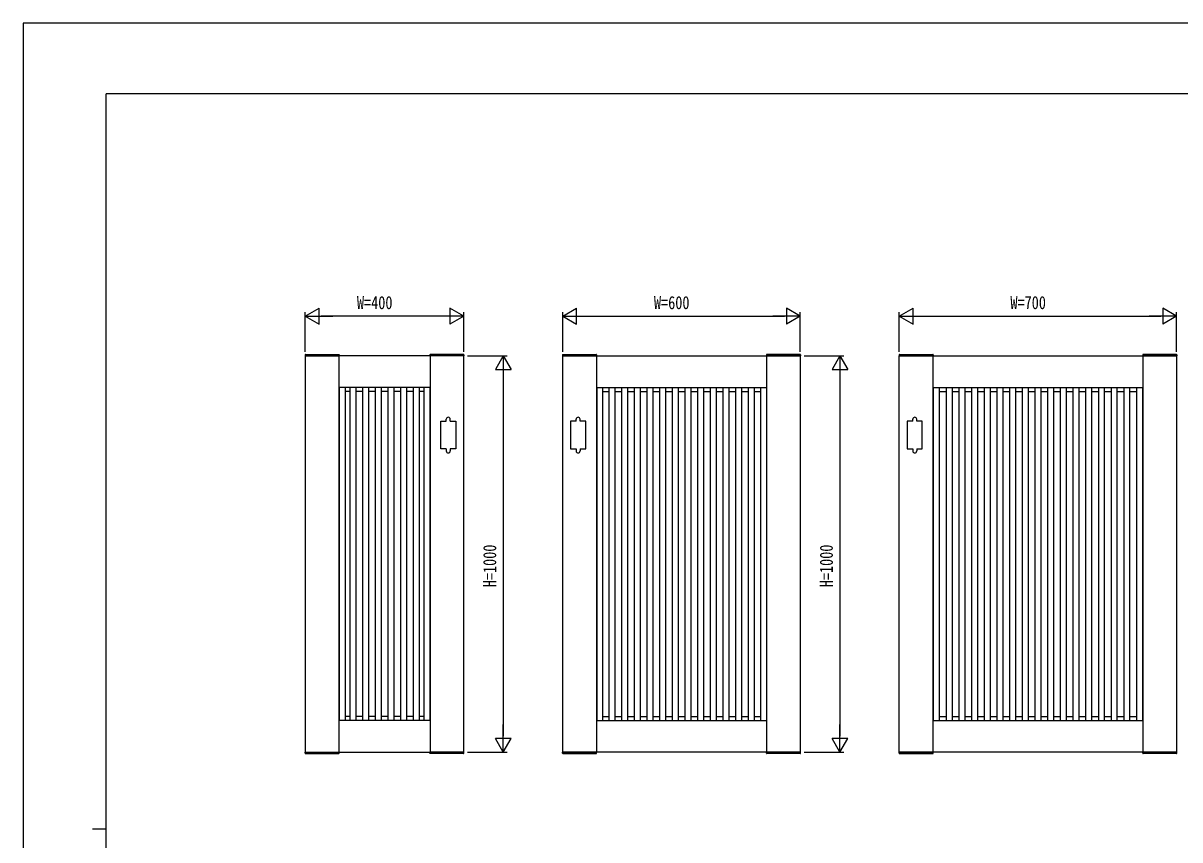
# Model space of a CAD drawing. Units: millimetres on the paper. Extents: x -297 to 297, y -210 to 210.
# Drawn here: x -297 to -4.9, y 3.9 to 210 of the extents above; entities that cross this region are included whole.
import ezdxf
from ezdxf.enums import TextEntityAlignment as Align

# ---------------------------------------------------------------- set-up
doc = ezdxf.new("R2010")
doc.units = ezdxf.units.MM
for name, color, linetype in [('0-2_YKK_A1', 4, 'Continuous'), ('0-3_YKK_D', 6, 'Continuous'), ('0-4_YKK_ZWAK', 7, 'Continuous')]:
    doc.layers.add(name, color=color, linetype=linetype)
doc.styles.add('ＭＳ ゴシック', font='')
doc.styles.get('ＭＳ ゴシック').set_extended_font_data('MS Gothic')

msp = doc.modelspace()

# ---------------------------------------------------------------- linework, layer by layer
at = {"layer": '0-2_YKK_A1'}
for p, q in [((-225.791, 126.287), (-225.804, 126.032)), ((-225.804, 126.032), (-217.204, 126.032)), ((-225.691, 126.382), (-217.318, 126.382)), ((-217.254, 126.032), (-217.254, 26.032)), ((-217.218, 126.287), (-217.204, 126.032)), ((-194.291, 126.287), (-194.304, 126.032)), ((-185.704, 126.032), (-194.304, 126.032)), ((-194.254, 126.032), (-194.254, 26.032)), ((-185.818, 126.382), (-194.191, 126.382)), ((-185.718, 126.287), (-185.704, 126.032)), ((-160.791, 126.287), (-160.804, 126.032)), ((-160.804, 126.032), (-152.204, 126.032)), ((-160.691, 126.382), (-152.318, 126.382)), ((-152.254, 126.032), (-152.254, 26.032)), ((-152.218, 126.287), (-152.204, 126.032)), ((-109.291, 126.287), (-109.304, 126.032)), ((-100.704, 126.032), (-109.304, 126.032)), ((-109.254, 126.032), (-109.254, 26.032)), ((-100.818, 126.382), (-109.191, 126.382)), ((-100.718, 126.287), (-100.704, 126.032)), ((-75.791, 126.287), (-75.804, 126.032)), ((-75.804, 126.032), (-67.204, 126.032)), ((-75.691, 126.382), (-67.318, 126.382)), ((-67.254, 126.032), (-67.254, 26.032)), ((-67.218, 126.287), (-67.204, 126.032)), ((-14.291, 126.287), (-14.304, 126.032)), ((-5.704, 126.032), (-14.304, 126.032)), ((-14.254, 126.032), (-14.254, 26.032)), ((-5.818, 126.382), (-14.191, 126.382)), ((-5.718, 126.287), (-5.704, 126.032)), ((-194.254, 118.032), (-217.254, 118.032)), ((-217.174, 117.032), (-217.254, 117.032)), ((-217.174, 118.032), (-217.174, 34.032)), ((-215.674, 118.032), (-215.674, 34.032)), ((-214.504, 117.032), (-215.674, 117.032)), ((-214.504, 118.032), (-214.504, 34.032)), ((-213.004, 118.032), (-213.004, 34.032)), ((-211.304, 117.032), (-213.004, 117.032)), ((-211.304, 118.032), (-211.304, 34.032)), ((-209.804, 118.032), (-209.804, 34.032)), ((-208.104, 117.032), (-209.804, 117.032)), ((-208.104, 118.032), (-208.104, 34.032)), ((-206.604, 118.032), (-206.604, 34.032)), ((-204.904, 117.032), (-206.604, 117.032)), ((-204.904, 118.032), (-204.904, 34.032)), ((-203.404, 118.032), (-203.404, 34.032)), ((-201.704, 117.032), (-203.404, 117.032)), ((-201.704, 118.032), (-201.704, 34.032)), ((-200.204, 118.032), (-200.204, 34.032)), ((-198.504, 117.032), (-200.204, 117.032)), ((-198.504, 118.032), (-198.504, 34.032)), ((-197.004, 118.032), (-197.004, 34.032)), ((-195.834, 117.032), (-197.004, 117.032)), ((-195.834, 118.032), (-195.834, 34.032)), ((-194.334, 118.032), (-194.334, 34.032)), ((-194.254, 117.032), (-194.334, 117.032)), ((-152.254, 118.032), (-109.254, 118.032)), ((-152.254, 117.032), (-152.174, 117.032)), ((-152.174, 118.032), (-152.174, 34.032)), ((-150.674, 118.032), (-150.674, 34.032)), ((-150.674, 117.032), (-149.104, 117.032)), ((-149.104, 118.032), (-149.104, 34.032)), ((-147.604, 118.032), (-147.604, 34.032)), ((-147.604, 117.032), (-145.904, 117.032)), ((-145.904, 118.032), (-145.904, 34.032)), ((-144.404, 118.032), (-144.404, 34.032)), ((-144.404, 117.032), (-142.704, 117.032)), ((-142.704, 118.032), (-142.704, 34.032)), ((-141.204, 118.032), (-141.204, 34.032)), ((-141.204, 117.032), (-139.504, 117.032)), ((-139.504, 118.032), (-139.504, 34.032)), ((-138.004, 118.032), (-138.004, 34.032)), ((-138.004, 117.032), (-136.304, 117.032)), ((-136.304, 118.032), (-136.304, 34.032)), ((-134.804, 118.032), (-134.804, 34.032)), ((-134.804, 117.032), (-133.104, 117.032)), ((-133.104, 118.032), (-133.104, 34.032)), ((-131.604, 118.032), (-131.604, 34.032)), ((-131.604, 117.032), (-129.904, 117.032)), ((-129.904, 118.032), (-129.904, 34.032)), ((-128.404, 118.032), (-128.404, 34.032)), ((-128.404, 117.032), (-126.704, 117.032)), ((-126.704, 118.032), (-126.704, 34.032)), ((-125.204, 118.032), (-125.204, 34.032)), ((-125.204, 117.032), (-123.504, 117.032)), ((-123.504, 118.032), (-123.504, 34.032)), ((-122.004, 118.032), (-122.004, 34.032)), ((-122.004, 117.032), (-120.304, 117.032)), ((-120.304, 118.032), (-120.304, 34.032)), ((-118.804, 118.032), (-118.804, 34.032)), ((-118.804, 117.032), (-117.104, 117.032)), ((-117.104, 118.032), (-117.104, 34.032)), ((-115.604, 118.032), (-115.604, 34.032)), ((-115.604, 117.032), (-113.904, 117.032)), ((-113.904, 118.032), (-113.904, 34.032)), ((-112.404, 118.032), (-112.404, 34.032)), ((-112.404, 117.032), (-110.834, 117.032)), ((-110.834, 118.032), (-110.834, 34.032)), ((-109.334, 118.032), (-109.334, 34.032)), ((-109.334, 117.032), (-109.254, 117.032)), ((-67.254, 118.032), (-14.254, 118.032)), ((-67.254, 117.032), (-67.174, 117.032)), ((-67.174, 118.032), (-67.174, 34.032)), ((-65.674, 118.032), (-65.674, 34.032)), ((-65.674, 117.032), (-63.904, 117.032)), ((-63.904, 118.032), (-63.904, 34.032)), ((-62.404, 118.032), (-62.404, 34.032)), ((-62.404, 117.032), (-60.704, 117.032)), ((-60.704, 118.032), (-60.704, 34.032)), ((-59.204, 118.032), (-59.204, 34.032)), ((-59.204, 117.032), (-57.504, 117.032)), ((-57.504, 118.032), (-57.504, 34.032)), ((-56.004, 118.032), (-56.004, 34.032)), ((-56.004, 117.032), (-54.304, 117.032)), ((-54.304, 118.032), (-54.304, 34.032)), ((-52.804, 118.032), (-52.804, 34.032)), ((-52.804, 117.032), (-51.104, 117.032)), ((-51.104, 118.032), (-51.104, 34.032)), ((-49.604, 118.032), (-49.604, 34.032)), ((-49.604, 117.032), (-47.904, 117.032)), ((-47.904, 118.032), (-47.904, 34.032)), ((-46.404, 118.032), (-46.404, 34.032)), ((-46.404, 117.032), (-44.704, 117.032)), ((-44.704, 118.032), (-44.704, 34.032)), ((-43.204, 118.032), (-43.204, 34.032)), ((-43.204, 117.032), (-41.504, 117.032)), ((-41.504, 118.032), (-41.504, 34.032)), ((-40.004, 118.032), (-40.004, 34.032)), ((-40.004, 117.032), (-38.304, 117.032)), ((-38.304, 118.032), (-38.304, 34.032)), ((-36.804, 118.032), (-36.804, 34.032)), ((-36.804, 117.032), (-35.104, 117.032)), ((-35.104, 118.032), (-35.104, 34.032)), ((-33.604, 118.032), (-33.604, 34.032)), ((-33.604, 117.032), (-31.904, 117.032)), ((-31.904, 118.032), (-31.904, 34.032)), ((-30.404, 118.032), (-30.404, 34.032)), ((-30.404, 117.032), (-28.704, 117.032)), ((-28.704, 118.032), (-28.704, 34.032)), ((-27.204, 118.032), (-27.204, 34.032)), ((-27.204, 117.032), (-25.504, 117.032)), ((-25.504, 118.032), (-25.504, 34.032)), ((-24.004, 118.032), (-24.004, 34.032)), ((-24.004, 117.032), (-22.304, 117.032)), ((-22.304, 118.032), (-22.304, 34.032)), ((-20.804, 118.032), (-20.804, 34.032)), ((-20.804, 117.032), (-19.104, 117.032)), ((-19.104, 118.032), (-19.104, 34.032)), ((-17.604, 118.032), (-17.604, 34.032)), ((-17.604, 117.032), (-15.834, 117.032)), ((-15.834, 118.032), (-15.834, 34.032)), ((-14.334, 118.032), (-14.334, 34.032)), ((-14.334, 117.032), (-14.254, 117.032)), ((-190.154, 109.532), (-190.154, 110.032)), ((-189.154, 109.532), (-189.154, 110.032)), ((-157.354, 109.532), (-157.354, 110.032)), ((-156.354, 109.532), (-156.354, 110.032)), ((-72.354, 109.532), (-72.354, 110.032)), ((-71.354, 109.532), (-71.354, 110.032)), ((-190.154, 102.532), (-190.154, 102.032)), ((-189.154, 102.532), (-189.154, 102.032)), ((-157.354, 102.532), (-157.354, 102.032)), ((-156.354, 102.532), (-156.354, 102.032)), ((-72.354, 102.532), (-72.354, 102.032)), ((-71.354, 102.532), (-71.354, 102.032)), ((-217.174, 35.032), (-217.254, 35.032)), ((-194.254, 34.032), (-217.254, 34.032)), ((-214.504, 35.032), (-215.674, 35.032)), ((-211.304, 35.032), (-213.004, 35.032)), ((-208.104, 35.032), (-209.804, 35.032)), ((-204.904, 35.032), (-206.604, 35.032)), ((-201.704, 35.032), (-203.404, 35.032)), ((-198.504, 35.032), (-200.204, 35.032)), ((-195.834, 35.032), (-197.004, 35.032)), ((-194.254, 35.032), (-194.334, 35.032)), ((-152.254, 35.032), (-152.174, 35.032)), ((-152.254, 34.032), (-109.254, 34.032)), ((-150.674, 35.032), (-149.104, 35.032)), ((-147.604, 35.032), (-145.904, 35.032)), ((-144.404, 35.032), (-142.704, 35.032)), ((-141.204, 35.032), (-139.504, 35.032)), ((-138.004, 35.032), (-136.304, 35.032)), ((-134.804, 35.032), (-133.104, 35.032)), ((-131.604, 35.032), (-129.904, 35.032)), ((-128.404, 35.032), (-126.704, 35.032)), ((-125.204, 35.032), (-123.504, 35.032)), ((-122.004, 35.032), (-120.304, 35.032)), ((-118.804, 35.032), (-117.104, 35.032)), ((-115.604, 35.032), (-113.904, 35.032)), ((-112.404, 35.032), (-110.834, 35.032)), ((-109.334, 35.032), (-109.254, 35.032)), ((-67.254, 35.032), (-67.174, 35.032)), ((-67.254, 34.032), (-14.254, 34.032)), ((-65.674, 35.032), (-63.904, 35.032)), ((-62.404, 35.032), (-60.704, 35.032)), ((-59.204, 35.032), (-57.504, 35.032)), ((-56.004, 35.032), (-54.304, 35.032)), ((-52.804, 35.032), (-51.104, 35.032)), ((-49.604, 35.032), (-47.904, 35.032)), ((-46.404, 35.032), (-44.704, 35.032)), ((-43.204, 35.032), (-41.504, 35.032)), ((-40.004, 35.032), (-38.304, 35.032)), ((-36.804, 35.032), (-35.104, 35.032)), ((-33.604, 35.032), (-31.904, 35.032)), ((-30.404, 35.032), (-28.704, 35.032)), ((-27.204, 35.032), (-25.504, 35.032)), ((-24.004, 35.032), (-22.304, 35.032)), ((-20.804, 35.032), (-19.104, 35.032)), ((-17.604, 35.032), (-15.834, 35.032)), ((-14.334, 35.032), (-14.254, 35.032)), ((-225.804, 26.032), (-217.204, 26.032)), ((-225.791, 25.777), (-225.804, 26.032)), ((-225.691, 25.682), (-217.318, 25.682)), ((-217.218, 25.777), (-217.204, 26.032)), ((-185.704, 26.032), (-194.304, 26.032)), ((-194.291, 25.777), (-194.304, 26.032)), ((-185.818, 25.682), (-194.191, 25.682)), ((-185.718, 25.777), (-185.704, 26.032)), ((-160.804, 26.032), (-152.204, 26.032)), ((-160.791, 25.777), (-160.804, 26.032)), ((-160.691, 25.682), (-152.318, 25.682)), ((-152.218, 25.777), (-152.204, 26.032)), ((-100.704, 26.032), (-109.304, 26.032)), ((-109.291, 25.777), (-109.304, 26.032)), ((-100.818, 25.682), (-109.191, 25.682)), ((-100.718, 25.777), (-100.704, 26.032)), ((-75.804, 26.032), (-67.204, 26.032)), ((-75.791, 25.777), (-75.804, 26.032)), ((-75.691, 25.682), (-67.318, 25.682)), ((-67.218, 25.777), (-67.204, 26.032)), ((-5.704, 26.032), (-14.304, 26.032)), ((-14.291, 25.777), (-14.304, 26.032)), ((-5.818, 25.682), (-14.191, 25.682)), ((-5.718, 25.777), (-5.704, 26.032))]:
    msp.add_line(p, q, dxfattribs=at)
for points in [[(-185.754, 126.032), (-225.754, 126.032), (-225.754, 26.032), (-185.754, 26.032)], [(-160.754, 126.032), (-100.754, 126.032), (-100.754, 26.032), (-160.754, 26.032)], [(-75.754, 126.032), (-5.754, 126.032), (-5.754, 26.032), (-75.754, 26.032)]]:
    msp.add_lwpolyline(points, close=True, dxfattribs=at)
for points in [[(-190.154, 102.532), (-191.554, 102.532), (-191.554, 109.532), (-190.154, 109.532)], [(-189.154, 109.532), (-187.754, 109.532), (-187.754, 102.532), (-189.154, 102.532)], [(-157.354, 109.532), (-158.754, 109.532), (-158.754, 102.532), (-157.354, 102.532)], [(-156.354, 102.532), (-154.954, 102.532), (-154.954, 109.532), (-156.354, 109.532)], [(-72.354, 109.532), (-73.754, 109.532), (-73.754, 102.532), (-72.354, 102.532)], [(-71.354, 102.532), (-69.954, 102.532), (-69.954, 109.532), (-71.354, 109.532)]]:
    msp.add_lwpolyline(points, dxfattribs=at)
for centre, radius, start, end in [((-225.691, 126.282), 0.1, 90, 177), ((-217.318, 126.282), 0.1, 3, 90), ((-194.191, 126.282), 0.1, 90, 177), ((-185.818, 126.282), 0.1, 3, 90), ((-160.691, 126.282), 0.1, 90, 177), ((-152.318, 126.282), 0.1, 3, 90), ((-109.191, 126.282), 0.1, 90, 177), ((-100.818, 126.282), 0.1, 3, 90), ((-75.691, 126.282), 0.1, 90, 177), ((-67.318, 126.282), 0.1, 3, 90), ((-14.191, 126.282), 0.1, 90, 177), ((-5.818, 126.282), 0.1, 3, 90), ((-189.654, 110.032), 0.5, 0, 180), ((-156.854, 110.032), 0.5, 0, 180), ((-71.854, 110.032), 0.5, 0, 180), ((-189.654, 102.032), 0.5, 180, 0), ((-156.854, 102.032), 0.5, 180, 0), ((-71.854, 102.032), 0.5, 180, 0), ((-225.691, 25.782), 0.1, 183, 270), ((-217.318, 25.782), 0.1, 270, 357), ((-194.191, 25.782), 0.1, 183, 270), ((-185.818, 25.782), 0.1, 270, 357), ((-160.691, 25.782), 0.1, 183, 270), ((-152.318, 25.782), 0.1, 270, 357), ((-109.191, 25.782), 0.1, 183, 270), ((-100.818, 25.782), 0.1, 270, 357), ((-75.691, 25.782), 0.1, 183, 270), ((-67.318, 25.782), 0.1, 270, 357), ((-14.191, 25.782), 0.1, 183, 270), ((-5.818, 25.782), 0.1, 270, 357)]:
    msp.add_arc(centre, radius, start, end, dxfattribs=at)
at = {"layer": '0-3_YKK_D'}
for p, q in [((-225.754, 136.032), (-222.29, 138.032)), ((-222.29, 134.032), (-222.29, 138.032)), ((-185.754, 136.032), (-189.218, 138.032)), ((-189.218, 138.032), (-189.218, 134.032)), ((-160.754, 136.032), (-157.29, 138.032)), ((-157.29, 134.032), (-157.29, 138.032)), ((-100.754, 136.032), (-104.218, 138.032)), ((-104.218, 138.032), (-104.218, 134.032)), ((-75.754, 136.032), (-72.29, 138.032)), ((-72.29, 134.032), (-72.29, 138.032)), ((-5.754, 136.032), (-9.218, 138.032)), ((-9.218, 138.032), (-9.218, 134.032)), ((-225.754, 127.032), (-225.754, 137.032)), ((-225.754, 136.032), (-222.29, 134.032)), ((-225.754, 136.032), (-218.826, 136.032)), ((-189.754, 136.032), (-221.754, 136.032)), ((-185.754, 136.032), (-192.683, 136.032)), ((-185.754, 136.032), (-189.218, 134.032)), ((-185.754, 127.032), (-185.754, 137.032)), ((-160.754, 127.032), (-160.754, 137.032)), ((-160.754, 136.032), (-157.29, 134.032)), ((-160.754, 136.032), (-153.826, 136.032)), ((-156.754, 136.032), (-104.754, 136.032)), ((-100.754, 136.032), (-107.683, 136.032)), ((-100.754, 136.032), (-104.218, 134.032)), ((-100.754, 127.032), (-100.754, 137.032)), ((-75.754, 127.032), (-75.754, 137.032)), ((-75.754, 136.032), (-72.29, 134.032)), ((-75.754, 136.032), (-68.826, 136.032)), ((-71.754, 136.032), (-9.754, 136.032)), ((-5.754, 136.032), (-12.683, 136.032)), ((-5.754, 136.032), (-9.218, 134.032)), ((-5.754, 127.032), (-5.754, 137.032)), ((-184.754, 126.032), (-174.754, 126.032)), ((-175.754, 126.032), (-177.754, 122.568)), ((-175.754, 126.032), (-173.754, 122.568)), ((-175.754, 126.032), (-175.754, 119.104)), ((-99.754, 126.032), (-89.754, 126.032)), ((-90.754, 126.032), (-92.754, 122.568)), ((-90.754, 126.032), (-88.754, 122.568)), ((-90.754, 126.032), (-90.754, 119.104)), ((-177.754, 122.568), (-173.754, 122.568)), ((-175.754, 122.032), (-175.754, 30.032)), ((-92.754, 122.568), (-88.754, 122.568)), ((-90.754, 122.032), (-90.754, 30.032)), ((-175.754, 26.032), (-175.754, 32.96)), ((-90.754, 26.032), (-90.754, 32.96)), ((-175.754, 26.032), (-177.754, 29.496)), ((-173.754, 29.496), (-177.754, 29.496)), ((-175.754, 26.032), (-173.754, 29.496)), ((-90.754, 26.032), (-92.754, 29.496)), ((-88.754, 29.496), (-92.754, 29.496)), ((-90.754, 26.032), (-88.754, 29.496)), ((-184.754, 26.032), (-174.754, 26.032)), ((-99.754, 26.032), (-89.754, 26.032))]:
    msp.add_line(p, q, dxfattribs=at)
at = {"layer": '0-4_YKK_ZWAK'}
for p, q in [((270.001, 192.15), (-275.999, 192.15)), ((-275.999, -178.85), (-275.999, 192.15)), ((-279.499, 6.65), (-275.999, 6.65))]:
    msp.add_line(p, q, dxfattribs=at)
msp.add_lwpolyline([(-297, -210), (297, -210), (297, 210), (-297, 210)], close=True, dxfattribs=at)

# ---------------------------------------------------------------- texts
at = {"layer": '0-3_YKK_D', "style": 'ＭＳ ゴシック', "width": 0.8}
for s, p in [('W=400', (-212.714, 136.832)), ('W=600', (-137.714, 136.832)), ('W=700', (-47.714, 136.832))]:
    msp.add_text(s, height=3.299, dxfattribs=at).set_placement(p, align=Align.BOTTOM_LEFT)
for p in [(-176.554, 67.632), (-91.554, 67.632)]:
    msp.add_text('H=1000', height=3.299, rotation=90, dxfattribs=at).set_placement(p, align=Align.BOTTOM_LEFT)

doc.saveas('drawing.dxf')
